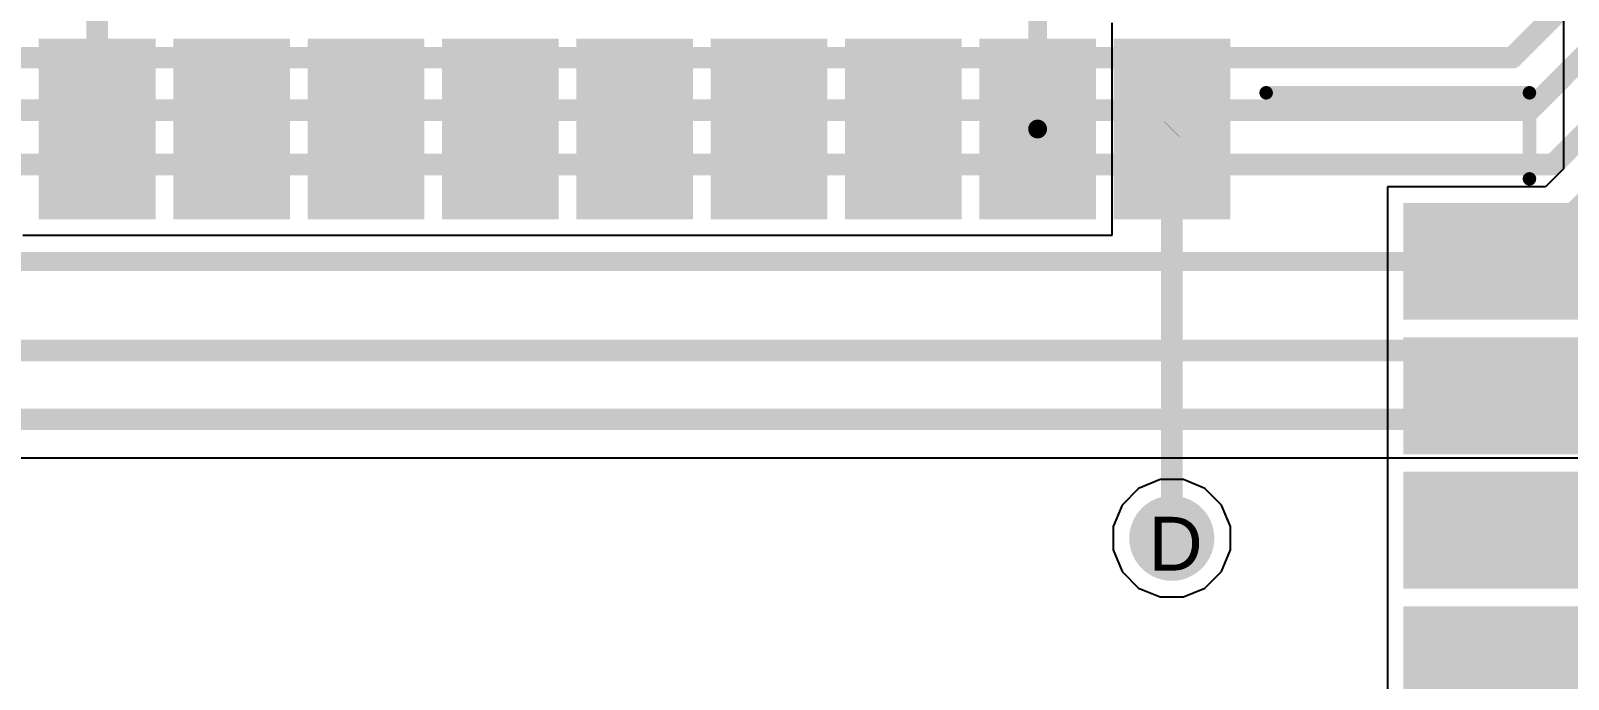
# Model space of a CAD drawing. Header units: inches. Extents: x 0 to 5032, y 0 to 5323.
# Drawn here: x 114.16 to 128.69, y 20.13 to 26.26 of the extents above; entities that cross this region are included whole.
import ezdxf

# ---------------------------------------------------------------- set-up
doc = ezdxf.new("R2010")
doc.units = ezdxf.units.IN
for name, color, linetype in [('Bottom Layer', 5, 'Continuous'), ('Bottom Solder', 6, 'Continuous'), ('Drill Drawing', 1, 'Continuous'), ('Layer 1', 16, 'Continuous'), ('Layer 2', 76, 'Continuous'), ('Top Layer', 1, 'Continuous'), ('Top Overlay', 2, 'Continuous'), ('Top Paste', 8, 'Continuous'), ('Top Solder', 216, 'Continuous'), ('Via Holes', 16, 'Continuous')]:
    doc.layers.add(name, color=color, linetype=linetype)
doc.styles.add('Arial', font='', dxfattribs={"height": 0.2})
doc.styles.get('Arial').set_extended_font_data('Arial')

# ---------------------------------------------------------------- blocks, each defined once
blk = doc.blocks.new('38_SMD_M______47')
at = {"layer": 'Top Layer'}
for points in [[(-9.5, -3.37), (-8, -3.37), (-8, -4.27), (-9.5, -4.27)], [(-9.5, -4.64), (-8, -4.64), (-8, -5.54), (-9.5, -5.54)], [(-9.5, -5.91), (-8, -5.91), (-8, -6.81), (-9.5, -6.81)], [(-9.5, -7.18), (-8, -7.18), (-8, -8.08), (-9.5, -8.08)], [(-6.16, -9.63), (-6.16, -8.13), (-5.26, -8.13), (-5.26, -9.63)], [(-4.89, -9.63), (-4.89, -8.13), (-3.99, -8.13), (-3.99, -9.63)], [(-3.62, -9.63), (-3.62, -8.13), (-2.72, -8.13), (-2.72, -9.63)], [(-2.35, -9.63), (-2.35, -8.13), (-1.45, -8.13), (-1.45, -9.63)], [(-1.08, -9.63), (-1.08, -8.13), (-0.18, -8.13), (-0.18, -9.63)], [(0.19, -9.63), (0.19, -8.13), (1.09, -8.13), (1.09, -9.63)], [(1.46, -9.63), (1.46, -8.13), (2.36, -8.13), (2.36, -9.63)], [(2.73, -9.63), (2.73, -8.13), (3.63, -8.13), (3.63, -9.63)], [(4, -9.63), (4, -8.13), (4.9, -8.13), (4.9, -9.63)]]:
    blk.add_hatch(color=1, dxfattribs=at).paths.add_polyline_path(points)
at = {"layer": 'Top Paste'}
for points in [[(-9.5, -3.37), (-8, -3.37), (-8, -4.27), (-9.5, -4.27)], [(-9.5, -4.64), (-8, -4.64), (-8, -5.54), (-9.5, -5.54)], [(-9.5, -5.91), (-8, -5.91), (-8, -6.81), (-9.5, -6.81)], [(-9.5, -7.18), (-8, -7.18), (-8, -8.08), (-9.5, -8.08)], [(-6.16, -9.63), (-6.16, -8.13), (-5.26, -8.13), (-5.26, -9.63)], [(-4.89, -9.63), (-4.89, -8.13), (-3.99, -8.13), (-3.99, -9.63)], [(-3.62, -9.63), (-3.62, -8.13), (-2.72, -8.13), (-2.72, -9.63)], [(-2.35, -9.63), (-2.35, -8.13), (-1.45, -8.13), (-1.45, -9.63)], [(-1.08, -9.63), (-1.08, -8.13), (-0.18, -8.13), (-0.18, -9.63)], [(0.19, -9.63), (0.19, -8.13), (1.09, -8.13), (1.09, -9.63)], [(1.46, -9.63), (1.46, -8.13), (2.36, -8.13), (2.36, -9.63)], [(2.73, -9.63), (2.73, -8.13), (3.63, -8.13), (3.63, -9.63)], [(4, -9.63), (4, -8.13), (4.9, -8.13), (4.9, -9.63)]]:
    blk.add_hatch(color=8, dxfattribs=at).paths.add_polyline_path(points)
at = {"layer": 'Top Solder'}
for points in [[(-9.602, -3.268), (-7.898, -3.268), (-7.898, -4.372), (-9.602, -4.372)], [(-9.602, -4.538), (-7.898, -4.538), (-7.898, -5.642), (-9.602, -5.642)], [(-9.602, -5.808), (-7.898, -5.808), (-7.898, -6.912), (-9.602, -6.912)], [(-9.602, -7.078), (-7.898, -7.078), (-7.898, -8.182), (-9.602, -8.182)], [(-6.262, -9.732), (-6.262, -8.028), (-5.158, -8.028), (-5.158, -9.732)], [(-4.992, -9.732), (-4.992, -8.028), (-3.888, -8.028), (-3.888, -9.732)], [(-3.722, -9.732), (-3.722, -8.028), (-2.618, -8.028), (-2.618, -9.732)], [(-2.452, -9.732), (-2.452, -8.028), (-1.348, -8.028), (-1.348, -9.732)], [(-1.182, -9.732), (-1.182, -8.028), (-0.078, -8.028), (-0.078, -9.732)], [(0.088, -9.732), (0.088, -8.028), (1.192, -8.028), (1.192, -9.732)], [(1.358, -9.732), (1.358, -8.028), (2.462, -8.028), (2.462, -9.732)], [(2.628, -9.732), (2.628, -8.028), (3.732, -8.028), (3.732, -9.732)], [(3.898, -9.732), (3.898, -8.028), (5.002, -8.028), (5.002, -9.732)]]:
    blk.add_hatch(color=216, dxfattribs=at).paths.add_polyline_path(points)
at = {"layer": 'Top Overlay'}
for points in [[(-9.089, -8.409, 0.127, 0.127, 0), (-9.089, -9.222, 0.127, 0.127, 0)], [(-6.6, -9.222, 0.127, 0.127, 0), (-9.089, -9.222, 0.127, 0.127, 0)]]:
    blk.add_lwpolyline(points, format="xyseb", dxfattribs=at)
for points in [[(-9.121, -8.409, 0.0635, 0.0635, 1), (-9.057, -8.409, 0.0635, 0.0635, 1)], [(-9.121, -9.222, 0.0635, 0.0635, 1), (-9.057, -9.222, 0.0635, 0.0635, 1)], [(-9.121, -9.222, 0.0635, 0.0635, 1), (-9.057, -9.222, 0.0635, 0.0635, 1)], [(-6.632, -9.222, 0.0635, 0.0635, 1), (-6.568, -9.222, 0.0635, 0.0635, 1)]]:
    blk.add_lwpolyline(points, format="xyseb", close=True, dxfattribs=at)

msp = doc.modelspace()

# ---------------------------------------------------------------- hatches: boundary and pattern name
at = {"layer": 'Bottom Layer'}
h = msp.add_hatch(color=5, dxfattribs=at)
edge = h.paths.add_edge_path()
edge.add_arc((124.943, 21.463), 0.3, 0, 360)
at = {"layer": 'Bottom Solder'}
h = msp.add_hatch(color=6, dxfattribs=at)
edge = h.paths.add_edge_path()
edge.add_arc((124.943, 21.463), 0.402, 0, 360)
at = {"layer": 'Layer 1'}
h = msp.add_hatch(color=16, dxfattribs=at)
edge = h.paths.add_edge_path()
edge.add_arc((124.943, 21.463), 0.3, 0, 360)
at = {"layer": 'Layer 2'}
h = msp.add_hatch(color=76, dxfattribs=at)
edge = h.paths.add_edge_path()
edge.add_arc((124.943, 21.463), 0.3, 0, 360)
at = {"layer": 'Top Layer'}
h = msp.add_hatch(color=1, dxfattribs=at)
edge = h.paths.add_edge_path()
edge.add_arc((124.943, 21.463), 0.3, 0, 360)
at = {"layer": 'Top Solder'}
h = msp.add_hatch(color=216, dxfattribs=at)
edge = h.paths.add_edge_path()
edge.add_arc((124.943, 21.463), 0.402, 0, 360)
at = {"layer": 'Via Holes'}
h = msp.add_hatch(color=7, dxfattribs=at)
edge = h.paths.add_edge_path()
edge.add_arc((124.943, 21.463), 0.15, 0, 360)

# ---------------------------------------------------------------- linework, layer by layer
at = {"layer": 'Bottom Layer'}
msp.add_line((109.126, 22.223), (129.539, 22.223), dxfattribs=at)
for points in [[(128.162, 26.003, 0.203, 0.203, 0), (130.116, 27.957, 0.203, 0.203, 0)], [(128.326, 25.507, 0.203, 0.203, 0), (130.583, 27.764, 0.203, 0.203, 0)], [(128.55, 24.994, 0.203, 0.203, 0), (131.063, 27.507, 0.203, 0.203, 0)], [(107.259, 26.003, 0.203, 0.203, 0), (128.162, 26.003, 0.203, 0.203, 0)], [(107.5, 25.507, 0.203, 0.203, 0), (128.326, 25.507, 0.203, 0.203, 0)], [(107.663, 24.994, 0.203, 0.203, 0), (128.55, 24.994, 0.203, 0.203, 0)], [(112.789, 24.077, 0.178, 0.178, 0), (128.911, 24.077, 0.178, 0.178, 0)], [(108.39, 23.237, 0.203, 0.203, 0), (129.3, 23.237, 0.203, 0.203, 0)], [(108.705, 22.586, 0.203, 0.203, 0), (129.539, 22.586, 0.203, 0.203, 0)]]:
    msp.add_lwpolyline(points, format="xyseb", dxfattribs=at)
for points in [[(128.111, 26.003, 0.102, 0.102, 1), (128.213, 26.003, 0.102, 0.102, 1)], [(128.111, 26.003, 0.102, 0.102, 1), (128.213, 26.003, 0.102, 0.102, 1)], [(128.276, 25.507, 0.102, 0.102, 1), (128.377, 25.507, 0.102, 0.102, 1)], [(128.276, 25.507, 0.102, 0.102, 1), (128.377, 25.507, 0.102, 0.102, 1)], [(128.499, 24.994, 0.102, 0.102, 1), (128.6, 24.994, 0.102, 0.102, 1)], [(128.499, 24.994, 0.102, 0.102, 1), (128.6, 24.994, 0.102, 0.102, 1)]]:
    msp.add_lwpolyline(points, format="xyseb", close=True, dxfattribs=at)
at = {"layer": 'Layer 2'}
for p, q in [((124.832, 22.017), (124.629, 21.933)), ((125.053, 22.017), (124.832, 22.017)), ((125.256, 21.933), (125.053, 22.017)), ((124.629, 21.933), (124.473, 21.777)), ((125.412, 21.777), (125.256, 21.933)), ((124.473, 21.777), (124.389, 21.573)), ((125.497, 21.573), (125.412, 21.777)), ((124.389, 21.573), (124.389, 21.353)), ((125.497, 21.353), (125.497, 21.573)), ((124.389, 21.353), (124.473, 21.149)), ((125.412, 21.149), (125.497, 21.353)), ((124.473, 21.149), (124.629, 20.993)), ((125.256, 20.993), (125.412, 21.149)), ((124.629, 20.993), (124.832, 20.909)), ((125.053, 20.909), (125.256, 20.993)), ((124.832, 20.909), (125.053, 20.909))]:
    msp.add_line(p, q, dxfattribs=at)
at = {"layer": 'Top Layer'}
for p, q in [((128.647, 28.272), (128.647, 24.954)), ((124.379, 24.325), (124.379, 26.333)), ((128.647, 24.954), (128.476, 24.783)), ((128.476, 24.783), (126.981, 24.783)), ((126.981, 24.783), (126.981, 23.375)), ((114.081, 24.325), (116.759, 24.325)), ((116.759, 24.325), (116.759, 24.325)), ((116.759, 24.325), (120.431, 24.325)), ((120.431, 24.325), (120.431, 24.325)), ((120.431, 24.325), (121.839, 24.325)), ((121.839, 24.325), (121.839, 24.325)), ((121.839, 24.325), (124.379, 24.325)), ((126.981, 23.375), (126.981, 23.375)), ((126.981, 23.375), (126.981, 22.105)), ((126.981, 22.105), (126.981, 20.835)), ((126.981, 20.835), (126.981, 19.565))]:
    msp.add_line(p, q, dxfattribs=at)
for points in [[(123.675, 25.329, 0.178, 0.178, 0), (123.675, 28.15, 0.178, 0.178, 0)], [(114.785, 25.329, 0.203, 0.203, 0), (114.785, 27.537, 0.203, 0.203, 0)], [(124.943, 25.327, 0.203, 0.203, 0), (124.945, 25.329, 0.203, 0.203, 0)], [(124.943, 21.463, 0.203, 0.203, 0), (124.943, 25.327, 0.203, 0.203, 0)], [(128.285, 24.079, 0.203, 0.203, 0), (129.009, 24.804, 0.203, 0.203, 0)], [(127.647, 23.741, 0.203, 0.203, 0), (127.985, 24.079, 0.203, 0.203, 0)], [(127.985, 24.079, 0.203, 0.203, 0), (128.285, 24.079, 0.203, 0.203, 0)], [(127.647, 23.147, 0.203, 0.203, 0), (127.985, 22.809, 0.203, 0.203, 0)], [(127.985, 22.809, 0.203, 0.203, 0), (128.325, 23.149, 0.203, 0.203, 0)], [(128.325, 23.149, 0.203, 0.203, 0), (128.869, 23.149, 0.203, 0.203, 0)], [(127.985, 21.539, 0.254, 0.254, 0), (129.96, 21.539, 0.254, 0.254, 0)], [(127.985, 20.269, 0.203, 0.203, 0), (129.96, 20.269, 0.203, 0.203, 0)]]:
    msp.add_lwpolyline(points, format="xyseb", dxfattribs=at)
for points in [[(114.734, 25.329, 0.102, 0.102, 1), (114.835, 25.329, 0.102, 0.102, 1)], [(123.63, 25.329, 0.0889, 0.0889, 1), (123.719, 25.329, 0.0889, 0.0889, 1)], [(124.892, 25.327, 0.102, 0.102, 1), (124.993, 25.327, 0.102, 0.102, 1)], [(124.892, 25.327, 0.102, 0.102, 1), (124.993, 25.327, 0.102, 0.102, 1)], [(124.894, 25.329, 0.102, 0.102, 1), (124.995, 25.329, 0.102, 0.102, 1)], [(127.934, 24.079, 0.102, 0.102, 1), (128.035, 24.079, 0.102, 0.102, 1)], [(127.934, 24.079, 0.102, 0.102, 1), (128.035, 24.079, 0.102, 0.102, 1)], [(128.234, 24.079, 0.102, 0.102, 1), (128.335, 24.079, 0.102, 0.102, 1)], [(128.234, 24.079, 0.102, 0.102, 1), (128.335, 24.079, 0.102, 0.102, 1)], [(127.596, 23.741, 0.102, 0.102, 1), (127.697, 23.741, 0.102, 0.102, 1)], [(127.596, 23.147, 0.102, 0.102, 1), (127.697, 23.147, 0.102, 0.102, 1)], [(128.274, 23.149, 0.102, 0.102, 1), (128.376, 23.149, 0.102, 0.102, 1)], [(128.274, 23.149, 0.102, 0.102, 1), (128.376, 23.149, 0.102, 0.102, 1)], [(127.934, 22.809, 0.102, 0.102, 1), (128.035, 22.809, 0.102, 0.102, 1)], [(127.934, 22.809, 0.102, 0.102, 1), (128.035, 22.809, 0.102, 0.102, 1)], [(127.921, 21.539, 0.127, 0.127, 1), (128.048, 21.539, 0.127, 0.127, 1)], [(124.892, 21.463, 0.102, 0.102, 1), (124.993, 21.463, 0.102, 0.102, 1)], [(127.934, 20.269, 0.102, 0.102, 1), (128.035, 20.269, 0.102, 0.102, 1)]]:
    msp.add_lwpolyline(points, format="xyseb", close=True, dxfattribs=at)

# ---------------------------------------------------------------- block references
at = {"rotation": 180}
msp.add_blockref('38_SMD_M______47', (119.235, 16.449), dxfattribs=at)

# ---------------------------------------------------------------- texts
at = {"layer": 'Drill Drawing', "style": 'Arial'}
msp.add_text('D', height=0.508, dxfattribs=at).set_placement((124.723, 21.158))

doc.saveas('drawing.dxf')
